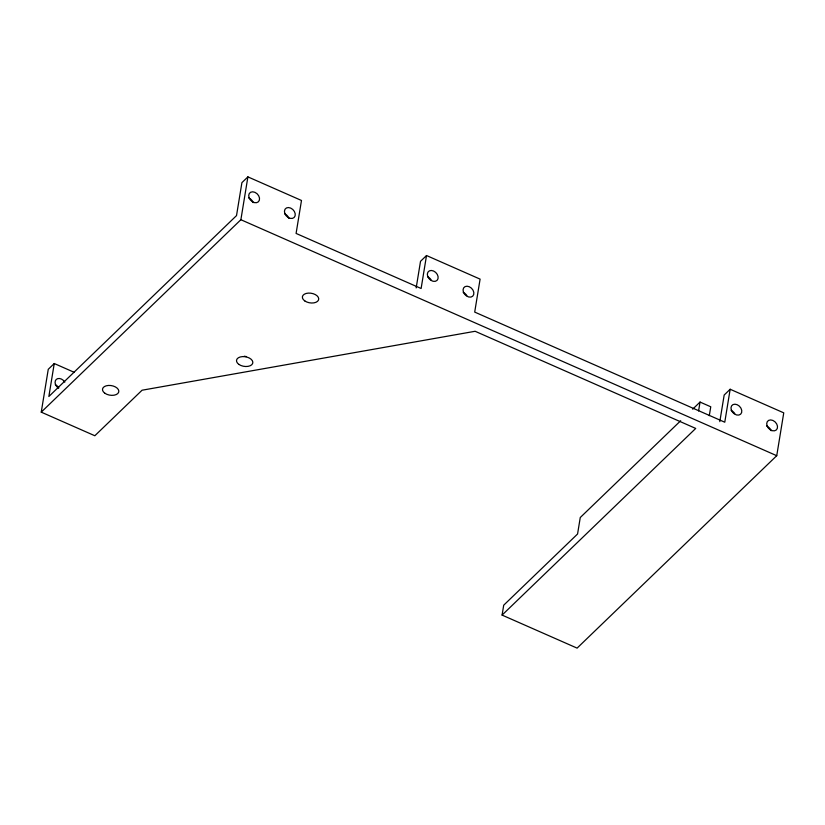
<?xml version="1.0" encoding="UTF-8"?>
<svg xmlns="http://www.w3.org/2000/svg" width="825" height="825" viewBox="0 0 825 825"><rect width="100%" height="100%" fill="white"/><g stroke="black" fill="none" stroke-linecap="round" stroke-linejoin="round"><path stroke-width="1.24" d="M719.812 421.647L724.175 395.031L730.166 389.256L783.75 412.851L776.738 455.699L577.098 648.12L502.085 615.089L695.722 428.433L475.128 331.279L142.065 390.215L94.834 435.744L41.25 412.149L48.262 369.301L54.254 363.526L74.054 372.25M54.254 363.526L48.861 396.485L236.517 215.603L241.911 182.645L247.902 176.88L301.486 200.475L296.093 233.434L421.121 288.492L426.515 255.533L480.098 279.128L474.705 312.087L724.773 422.214L730.166 389.256M41.25 412.149L240.879 219.718L247.902 176.88M416.171 287.925L420.523 261.308L426.515 255.533M502.085 615.089L503.704 605.199L577.562 534.002L580.264 517.522L680.697 420.719M698.589 410.943L700.043 402.064L710.758 406.787L709.304 415.656M692.67 409.169L700.043 402.064M240.879 219.718L776.738 455.699M248.954 198.113A6.188 4.589 46.1 0 1 253.193 202.63M284.677 213.85A6.188 4.589 46.1 0 1 288.915 218.367M58.317 388.101A6.188 4.589 46.1 0 1 56.255 379.428A6.188 4.589 46.1 0 1 64.845 382.119M427.567 276.777A6.188 4.589 46.1 0 1 431.124 279.892M463.289 292.504A6.188 4.589 46.1 0 1 466.847 295.628M731.218 410.499A6.188 4.589 46.1 0 1 734.766 413.614M766.941 426.226A6.188 4.589 46.1 0 1 771.179 430.743M55.306 384.77A6.188 4.589 46.1 0 1 58.864 387.884M246.397 356.575A8.26 4.857 9.3 0 1 244.272 356.204M427.701 276.375A6.188 4.589 46.1 0 0 436.982 280.459A6.188 4.589 46.1 0 0 433.558 271.002A6.188 4.589 46.1 0 0 427.701 276.375M463.423 292.102A6.188 4.589 46.1 0 0 472.704 296.196A6.188 4.589 46.1 0 0 469.281 286.739A6.188 4.589 46.1 0 0 463.423 292.102M249.088 197.711A6.188 4.589 46.1 0 0 258.369 201.805A6.188 4.589 46.1 0 0 254.946 192.338A6.188 4.589 46.1 0 0 249.088 197.711M284.811 213.448A6.188 4.589 46.1 0 0 294.092 217.532A6.188 4.589 46.1 0 0 290.668 208.075A6.188 4.589 46.1 0 0 284.811 213.448M767.075 425.824A6.188 4.589 46.1 0 0 776.356 429.918A6.188 4.589 46.1 0 0 772.932 420.461A6.188 4.589 46.1 0 0 767.075 425.824M731.352 410.097A6.188 4.589 46.1 0 0 740.633 414.181A6.188 4.589 46.1 0 0 737.21 404.724A6.188 4.589 46.1 0 0 731.352 410.097M104.95 393.298A8.26 4.857 9.3 0 0 118.583 392.442A8.26 4.857 9.3 0 0 108.426 385.45A8.26 4.857 9.3 0 0 104.95 393.298M238.961 364.454A8.26 4.857 9.3 0 0 252.594 363.598A8.26 4.857 9.3 0 0 242.437 356.606A8.26 4.857 9.3 0 0 238.961 364.454M304.838 300.96A8.26 4.857 9.3 0 0 318.481 300.094A8.26 4.857 9.3 0 0 308.313 293.102A8.26 4.857 9.3 0 0 304.838 300.96"/></g></svg>
